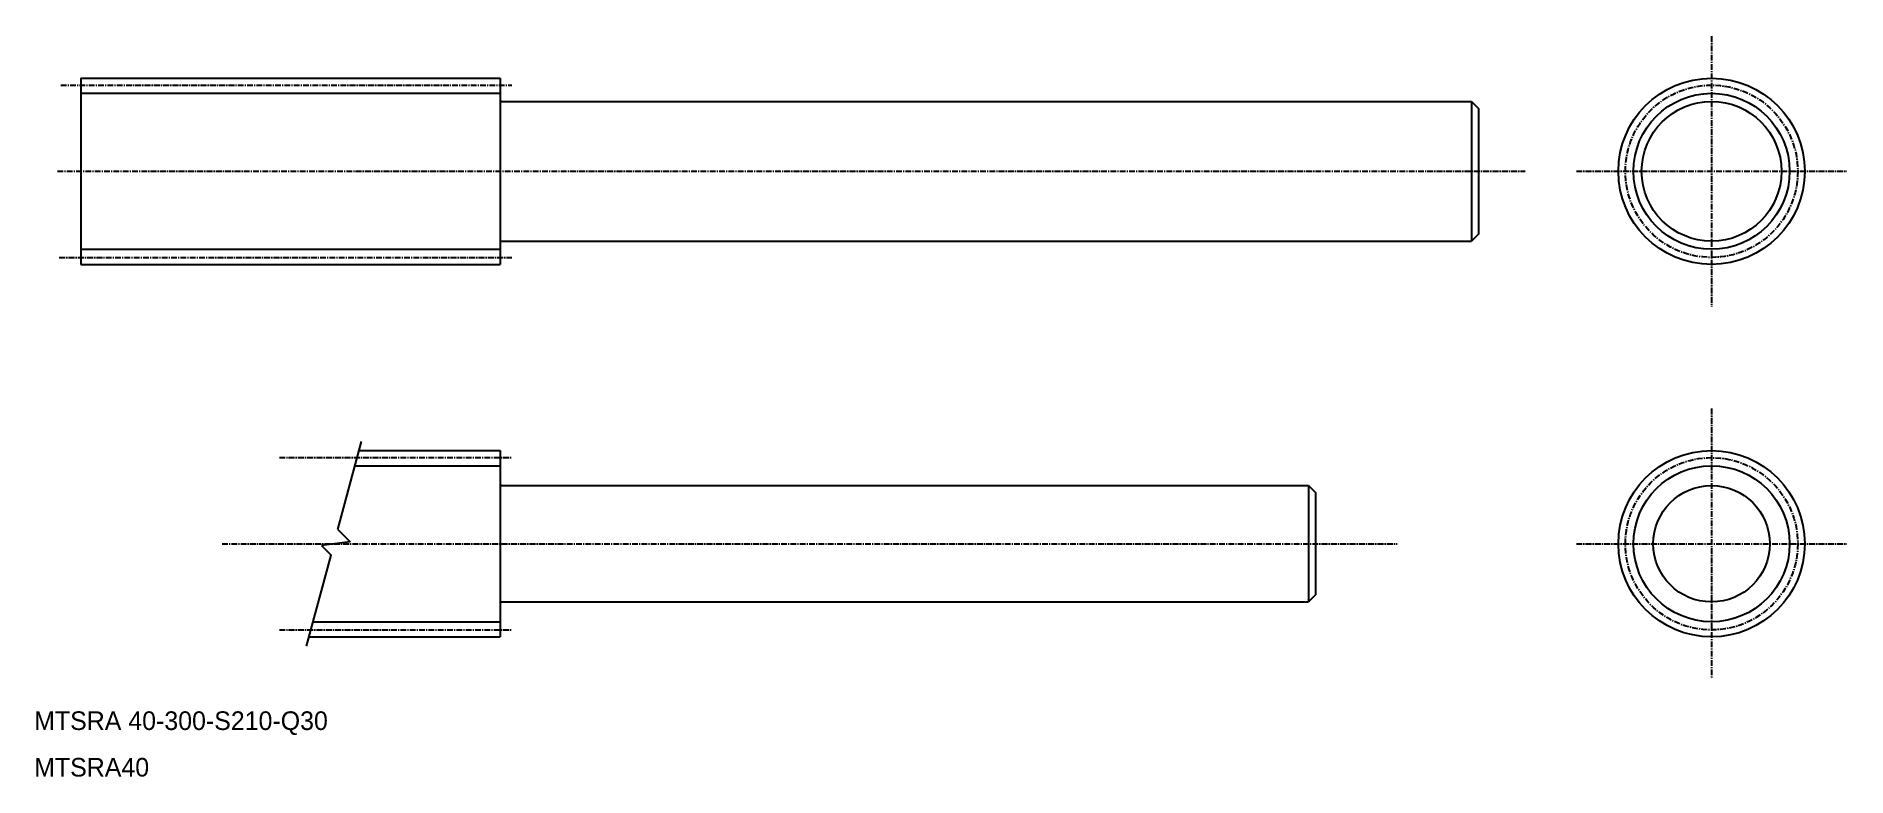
# Model space of a CAD drawing. Extents: x 10 to 399, y 10 to 169.
import ezdxf

# ---------------------------------------------------------------- set-up
doc = ezdxf.new("R2010")
doc.units = 0
doc.linetypes.add('CENTER', pattern=[2, 1.25, -0.25, 0.25, -0.25])
doc.layers.get('0').update_dxf_attribs({"linetype": 'CONTINUOUS'})
doc.layers.add('CENTER', color=1, linetype='CENTER')

msp = doc.modelspace()

# ---------------------------------------------------------------- linework, layer by layer
at = {"color": 7, "linetype": 'CONTINUOUS'}
for p, q in [((20, 160), (20, 120)), ((20, 160), (110, 160)), ((110, 160), (110, 120)), ((110.3, 155), (318.5, 155)), ((318.5, 155), (318.5, 125)), ((318.5, 155), (320, 153.5)), ((320, 153.5), (320, 126.5)), ((20, 150), (20, 150)), ((20, 140), (20, 140)), ((110.3, 125), (318.5, 125)), ((320, 126.5), (318.5, 125)), ((20, 120), (110, 120)), ((79.72, 80), (110, 80)), ((110, 80), (110, 40)), ((110.3, 72.5), (283.5, 72.5)), ((283.5, 72.5), (283.5, 47.5)), ((283.5, 72.5), (285, 71)), ((285, 71), (285, 49)), ((110.3, 47.5), (283.5, 47.5)), ((285, 49), (283.5, 47.5)), ((69, 40), (110, 40))]:
    msp.add_line(p, q, dxfattribs=at)
at = {"color": 3, "linetype": 'CONTINUOUS'}
for p, q in [((20, 156.75), (110, 156.75)), ((20, 123.25), (110, 123.25)), ((75.17, 63.03), (80.25, 82)), ((78.85, 76.75), (110, 76.75)), ((75.17, 63.03), (77.8, 60.4)), ((77.8, 60.4), (71.66, 59.6)), ((71.66, 59.6), (73.71, 57.56)), ((68.46, 38), (73.71, 57.56)), ((69.87, 43.25), (110, 43.25))]:
    msp.add_line(p, q, dxfattribs=at)
at = {"color": 7, "linetype": 'CONTINUOUS'}
for centre, radius in [((370, 140), 20), ((370, 140), 15), ((370, 60), 20), ((370, 60), 12.5)]:
    msp.add_circle(centre, radius, dxfattribs=at)
at = {"color": 3, "linetype": 'CONTINUOUS'}
for centre in [(370, 140), (370, 60)]:
    msp.add_circle(centre, 16.75, dxfattribs=at)
at = {"color": 7, "linetype": 'CONTINUOUS'}
for centre, start, end in [((110.3, 155.3), 180, 270), ((110.3, 124.7), 90, 180), ((110.3, 72.8), 180, 270), ((110.3, 47.2), 90, 180)]:
    msp.add_arc(centre, 0.3, start, end, dxfattribs=at)
at = {"layer": 'CENTER', "color": 1, "linetype": 'CENTER'}
for p, q in [((370, 169.02), (370, 110.98)), ((15.71, 158.5), (112.5, 158.5)), ((15, 140), (330, 140)), ((340.98, 140), (399.02, 140)), ((15.38, 121.5), (112.5, 121.5)), ((370, 89.02), (370, 30.98)), ((62.62, 78.5), (112.5, 78.5)), ((50.32, 60), (302.53, 60)), ((340.98, 60), (399.02, 60)), ((62.62, 41.5), (112.5, 41.5))]:
    msp.add_line(p, q, dxfattribs=at)
for centre in [(370, 140), (370, 60)]:
    msp.add_circle(centre, 18.5, dxfattribs=at)

# ---------------------------------------------------------------- texts
at = {"color": 7, "linetype": 'CONTINUOUS'}
for s, p in [('MTSRA 40-300-S210-Q30', (10, 20)), ('MTSRA40', (10, 10))]:
    msp.add_text(s, height=4, dxfattribs=at).set_placement(p)

doc.saveas('drawing.dxf')
